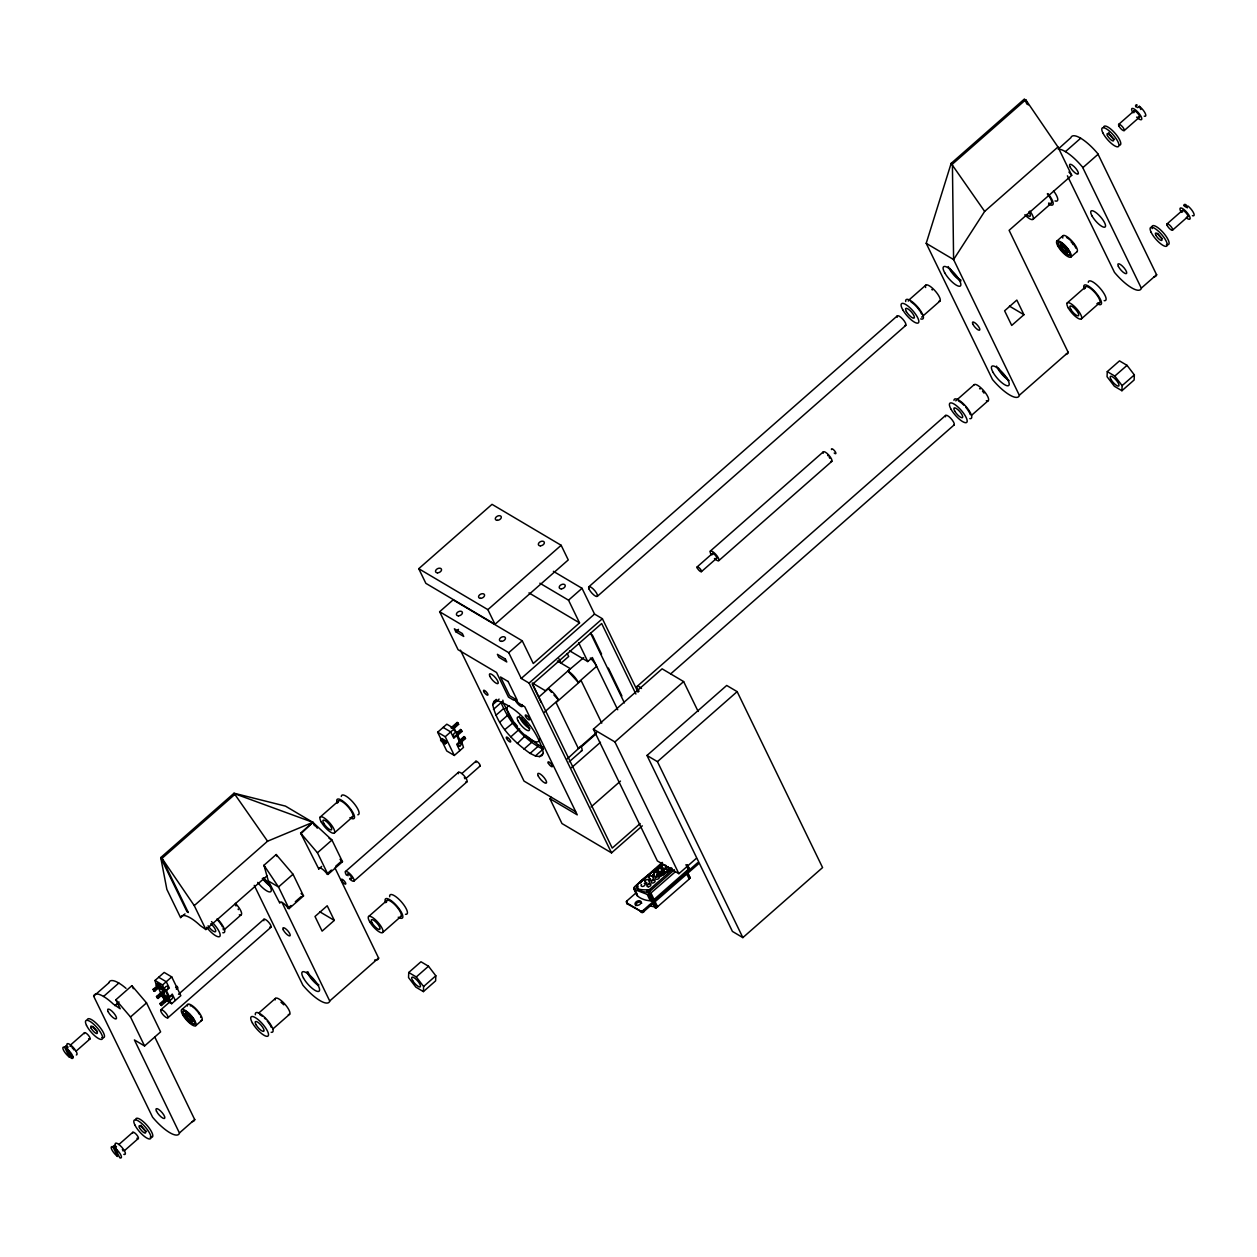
<?xml version="1.0" encoding="UTF-8"?>
<svg xmlns="http://www.w3.org/2000/svg" width="1257" height="1257" viewBox="0 0 1257 1257"><rect width="100%" height="100%" fill="white"/><g stroke="black" fill="none" stroke-linecap="round" stroke-linejoin="round"><path stroke-width="1.5" d="M675.198 871.902L649.712 894.057L647.182 894.387L634.031 889.327L634.785 886.515L662.282 862.381M527.044 736.288L537.76 744.553L537.713 746.689L530.077 753.383C513.516 741.551 496.939 725.273 492.744 704.69L493.765 701.626L496.311 699.379M408.745 972.494L408.541 977.585L415.863 987.138L423.389 991.6L435.613 980.869L435.818 975.778L428.496 966.224L420.969 961.762L408.745 972.494L416.287 976.956L423.609 986.509L423.389 991.6M1107.276 371.616L1107.056 376.707L1114.378 386.26L1121.92 390.723L1134.128 379.991L1134.348 374.9L1127.026 365.347L1119.484 360.885L1107.276 371.616L1114.802 376.079L1122.124 385.632L1121.92 390.723M627.212 900.641L626.866 902.95L640.41 910.979L642.421 911.011L697.619 862.742L698.264 864.062L642.814 912.409L627.023 903.767L627.212 900.641L635.995 892.91M663.57 873.364L662.895 874.856A2.137 1.383 -25.9 0 1 661.999 875.406L659.736 875.108A2.137 1.383 -25.9 0 1 661.182 872.751L661.685 872.594A2.137 1.383 -25.9 0 1 663.57 873.364L666.1 871.729M648.722 905.543L656.783 907.444L689.213 879.083L689.794 877.135M636.859 894.277C636.482 897.671 650.293 903.186 654.064 899.478L688.223 869.435L688.38 866.811M662.533 863.009L661.591 863.889C656.688 871.525 617.046 891.7 649.303 889.705L672.275 869.53M93.662 996.188L93.709 995.937A27.701 8.296 48.7 0 1 113.256 1004.029L120.216 1008.79L115.833 999.786L131.875 985.692L146.535 1002.897L160.613 1031.871L144.571 1045.965L134.405 1039.932L179.484 1133.123A27.701 8.296 48.7 0 1 152.584 1117.19L93.662 996.188L108.935 982.785M184.999 913.886L180.678 917.469A27.701 8.296 48.7 0 1 200.224 925.561L205.881 929.552L266.94 875.925M154.784 1037.041L194.756 1119.704A27.701 8.296 48.7 0 1 192.164 1121.653M281.992 902.369L329.774 1001.122A27.701 8.296 48.7 0 1 302.874 985.174L254.244 885.368M334.99 867.943L378.656 958.195A27.701 8.296 48.7 0 1 374.602 960.065M1065.669 354.458A27.701 8.296 48.7 0 0 1068.261 352.51L1009.104 230.33L1071.718 175.336L1057.97 147.006L1025.728 99.759L952.413 164.133L953.592 259.555L1019.396 395.436A27.701 8.296 48.7 0 1 992.48 379.488L926.205 243.339L951.14 163.379L1024.439 98.989L1026.938 104.142M1058.19 149.159A27.701 8.296 48.7 0 1 1082.497 167.055L1141.372 288.293A27.701 8.296 48.7 0 1 1114.472 272.36L1067.413 175.807M1059.714 147.713L1070.87 137.704A27.701 8.296 48.7 0 1 1097.77 153.637L1156.644 274.874A27.701 8.296 48.7 0 1 1154.052 276.839M531.978 740.546L531.57 742.431L523.933 749.141M160.833 993.423L158.115 986.871L156.292 985.347L155.02 980.476L164.18 972.431L171.738 976.909L180.835 995.654L171.675 1003.699L164.117 999.221L160.597 994.24M158.696 977.255L166.254 981.733L169.365 988.112L164.557 991.286L162.577 984.969L155.02 980.476M171.675 1003.699L168.171 998.718L172.256 994.083L175.351 1000.478M443.14 727.426L450.713 731.904L453.808 738.283L457.894 733.648L454.154 730.396M457.187 732.187L456.071 732.124L454.39 728.667L446.816 724.189L437.656 732.234L446.754 750.979L454.327 755.457L463.487 747.412L461.508 741.08L458.475 739.289M654.19 873.238A2.137 1.383 -25.9 0 0 653.844 873.804L653.954 874.841A2.137 1.383 -25.9 0 0 654.237 875.076M659.579 874.621L660.836 871.132M637.409 885.007L638.116 886.484C634.188 890.003 647.135 893.963 650.01 891.166L674.428 869.734M661.701 870.347A2.137 1.383 -25.9 0 0 661.669 868.791L662.219 866.764M655.997 877.072L658.998 871.541L655.997 877.072A2.137 1.383 -25.9 0 0 656.091 879.256A2.137 1.383 -25.9 0 0 659.092 878.093A2.137 1.383 -25.9 0 0 658.118 876.239L657.93 874.102A3.975 3.787 36.5 0 0 656.5 872.484L653.907 872.201L653.561 874.872A3.975 3.787 36.5 0 0 655.007 876.49L657.6 876.758L659.454 873.049M660.711 868.477L662.156 865.633C659.454 867.409 661.213 870.441 662.235 867L661.669 868.791M661.418 868.634L662.25 866.576L661.339 868.603M656.185 876.899L657.867 876.255L659.249 873.081M657.38 876.333L659.595 871.557L657.128 876.396M656.625 876.616L659.281 871.572M525.803 735.235L517.365 743.484M1057.97 147.006L984.655 211.396L953.592 259.555L926.205 243.339M663.806 868.901L659.768 875.155L663.649 869.797M664.23 868.697L659.768 875.155L661.685 872.594M665.126 867.377L666.194 865.507M659.846 875.249L658.919 876.475L660.334 875.532M655.934 872.248L658.024 869.53M660.129 866.811L662.235 864.078M653.813 873.898L652.132 875.909L653.781 874.463M656.374 871.085L662.062 864.14M651.55 872.688L648.313 875.626L651.582 872.688M656.013 871.29L661.952 864.203L655.777 871.447M660.035 865.272L656.798 868.131L657.678 867.44M519.675 728.95L510.861 736.806M300.942 833.705L312.836 822.329L331.958 840.037L342.485 861.705L327.967 874.448L327.009 873.866A7.463 2.231 48.7 0 0 321.462 868.508A7.463 2.231 48.7 0 0 318.759 868.948L300.627 833.061L312.836 822.329L317.314 828.174M653.483 870.991C650.403 873.866 657.867 867.236 654.881 869.734M645.611 877.873L644.103 879.319L644.982 878.58M645.784 877.873L647.339 876.396L646.428 877.166M657.867 867.267L658.919 866.183M418.738 568.698L492.021 504.34L561.156 545.287L568.258 559.931L494.991 624.289L425.856 583.342L418.738 568.698L487.873 609.645L494.991 624.289M551.399 797.299L549.875 798.651L577.262 814.866L524.782 706.78L518.764 703.213A5.327 1.603 48.7 0 0 513.563 700.102L508.472 697.116L496.546 672.495L458.082 649.712L439.636 611.719L453.117 599.872L522.252 640.819L533.267 663.507L579.54 622.875L568.525 600.186L539.866 583.201M180.631 917.72L166.867 889.39L160.739 857.588L234.038 793.214L285.465 806.114L312.836 822.329L314.486 825.692M160.739 857.588L187.026 911.749L188.314 912.519L162.012 858.358L235.326 793.968L312.836 822.329L267.552 841.216L194.254 905.606L205.881 929.552M455.788 631.737L463.739 636.451L462.325 633.528L454.374 628.799L455.788 631.737L458.491 629.364M487.873 609.645L561.156 545.287M103.545 996.471L118.818 983.053M1065.433 151.641L1080.706 138.223M276.194 854.524L263.97 865.256L268.338 880.953L279.808 903.154A7.463 2.231 48.7 0 1 282.511 902.699A7.463 2.231 48.7 0 1 288.026 908.01L289.031 908.654L303.534 895.911L293.022 874.244L276.194 854.524L277.121 856.441M320.174 817.081L338.51 800.992M908.827 300.077L925.749 285.213M439.636 611.719L508.739 652.697L522.252 640.819M568.525 600.186L582.038 588.307L594.545 614.076L602.386 618.711L638.085 692.23M66.134 1045.934L70.911 1055.739L69.182 1056.948A7.353 2.2 48.7 0 1 63.478 1050.098A7.353 2.2 48.7 0 1 64.437 1047.191L66.134 1045.934L68.098 1047.097L66.574 1048.432L71.508 1058.331A7.353 2.2 48.7 0 0 72.466 1055.424A7.353 2.2 48.7 0 0 66.762 1048.574L66.574 1048.432M588.795 586.83L897.278 315.884M114.89 1005.647L119.054 1001.986M70.549 1044.976L84.439 1032.783M1118.667 124.412L1133.94 110.993M1144.231 116.163A7.353 2.2 48.7 0 0 1145.19 113.256A7.353 2.2 48.7 0 0 1139.486 106.405L1137.758 107.615L1135.809 106.452L1137.161 105.022A7.353 2.2 48.7 0 0 1135.715 106.704M76.111 1051.135L90.001 1038.942M1124.229 130.571L1139.502 117.168M1082.937 167.59L1098.194 154.171M71.335 1058.253L72.859 1056.901L71.948 1056.477M597.342 596.321L905.826 325.374M153.087 989.432L159.199 984.058L159.985 984.53L160.692 985.991L154.58 991.364L153.087 989.432L154.58 991.364M457.909 722.901L457.155 722.445L451.043 727.803L451.797 728.259L457.909 722.901L458.616 724.362L453.73 728.651M153.873 989.888L159.985 984.53M153.81 990.893L159.906 985.535L160.692 985.991M452.976 728.196L457.862 723.906L458.616 724.362M224.406 929.536L241.328 914.672M334.425 832.904L352.761 816.799M440.578 739.964L442.103 738.629L445.889 740.86L446.675 742.478L445.151 743.814L440.578 739.964L445.905 743.154L445.135 741.536M921.664 317.125L939.985 301.036M1033.097 219.268L1051.418 203.163M162.577 984.969L171.738 976.909M437.656 732.234L445.229 736.712L454.39 728.667M441.364 741.583L441.348 739.305L446.675 742.478M144.571 1045.965L130.508 1016.976L146.535 1002.897M293.022 874.244L278.504 886.986L268.338 880.953M327.967 874.448L317.455 852.78L331.958 840.037L329.051 838.309M445.889 740.86L444.365 742.211L445.151 743.814M156.528 996.518L162.64 991.16L163.426 991.616L164.133 993.077L158.021 998.451L156.528 996.518L158.021 998.451M456.888 732.721L460.565 729.5L462.057 731.417L457.171 735.706M157.314 996.99L163.426 991.616M456.448 734.245L461.35 729.956M157.251 997.979L160.912 994.758M457.611 734.182L460.046 732.03M508.739 652.697L521.246 678.45L594.545 614.076M492.744 704.69L499.108 699.096M175.603 987.656L177.143 986.305L177.913 987.923L176.389 989.259M493.451 709.372L501.087 702.663L503.287 703.119L513.045 720.748M159.985 1003.589L166.097 998.231L166.851 998.687L167.574 1000.148L161.462 1005.506L159.985 1003.589L161.462 1005.506M459.386 743.877L465.499 738.519L464.006 736.586L459.119 740.876L462.215 742.541M160.755 1004.044L166.851 998.687M464.791 737.042L456.715 744.254L459.811 750.633M164.368 1001.845L167.574 1000.148M521.246 678.45L529.071 683.085L602.386 618.711M318.759 868.98L321.666 866.434M495.824 715.374L503.46 708.665L505.518 708.759M160.833 1009.795L169.679 1002.033M178.51 994.271L263.923 919.26M288.057 908.073L290.964 905.527M295.316 901.709L301.114 896.602M327.009 873.866L331.361 870.048M335.713 866.23L341.511 861.124L342.485 861.705M499.705 722.256L507.341 715.547L509.179 715.249M167.841 1017.824A5.327 1.603 48.7 0 0 163.661 1010.927A5.327 1.603 48.7 0 0 161.524 1012.686A5.327 1.603 48.7 0 0 167.841 1017.824L270.931 927.289M181.589 1009.795L187.702 1004.437M1056.776 241.124L1062.888 235.766M538.577 697.274L548.366 688.663A10.653 3.19 48.7 0 1 558.454 699.85L553.913 695.027M568.227 671.222A10.653 3.19 48.7 0 1 578.299 682.41L567.834 671.002L583.735 657.615M504.827 729.579L514.003 722.131L517.413 726.216M345.424 871.572L458.428 772.317M710.284 551.116L823.288 451.86M569.562 650.765L587.789 661.559L592.361 657.537L617.721 709.749M461.963 773.464L475.837 761.271M697.148 566.907L712.42 553.489M466.237 778.209L480.127 766.016M701.422 571.652L716.694 558.234M544.454 712.138L558.454 699.85M578.299 682.41L596.635 666.32A10.653 3.19 48.7 0 0 590.287 658.04M353.971 881.063L466.991 781.807M718.831 560.606L831.851 461.35M195.841 1025.618L201.953 1020.244M1071.027 256.947L1077.139 251.573M334.315 920.391L322.106 931.123L315.004 916.494L327.213 905.763L334.315 920.391L319.828 911.812M1023.936 314.706L1011.712 325.437L1004.61 310.809L1016.834 300.077L1023.936 314.706L1009.434 306.127M530.077 753.383L535.403 755.944L543.04 749.235L542.773 746.957L537.76 744.553M535.403 755.944L539.552 756.62L543.37 753.273M258.502 1013.252L275.409 998.404M368.521 916.62L386.842 900.531M955.744 400.857L974.081 384.752M1067.177 302.984L1085.514 286.895M112.941 1146.824L117.514 1156.487A7.353 2.2 48.7 0 1 111.81 1149.636A7.353 2.2 48.7 0 1 112.769 1146.73L114.481 1145.473L116.43 1146.635L114.906 1147.971L119.839 1157.87A7.353 2.2 48.7 0 0 120.813 1154.963A7.353 2.2 48.7 0 0 115.11 1148.112L114.906 1147.971M639.075 691.303A6.395 1.917 48.7 0 1 637.126 686.369L945.61 415.423M1187.252 207.924L1185.665 204.655L1184.141 205.991L1186.089 207.154L1187.818 205.944A7.353 2.2 48.7 0 1 1193.522 212.794A7.353 2.2 48.7 0 1 1192.563 215.701L1192.39 215.623M118.881 1144.514L132.771 1132.321M1166.999 223.95L1182.271 210.532M696.425 858.28L678.89 873.678L657.364 860.935L593.398 729.186L662.109 668.834L683.635 681.577L698.138 711.446M596.588 732.548L578.377 748.528L556.065 702.569L581.111 680.571L601.773 723.136M567.19 758.992L580.985 746.249M580.671 747.428L596.274 733.727M124.443 1150.674L138.333 1138.481M1172.561 230.125L1187.834 216.707M569.201 761.805L581.802 750.743M670.641 673.925L954.157 424.913M272.738 1029.074L289.66 1014.21M382.772 932.443L401.093 916.337M971.41 415.438L988.332 400.574M1081.429 318.807L1099.749 302.701M571.558 767.681L600.485 742.274M593.398 729.186L614.909 741.944L683.635 681.577M179.531 1132.871L194.804 1119.453M329.821 1000.871L378.687 957.944M1019.443 395.169L1068.309 352.259M1141.419 288.042L1156.691 274.623M646.994 755.473L726.703 685.458L737.152 691.633L822.581 867.581L742.856 937.612L732.422 931.421L646.994 755.473L657.427 761.648L742.856 937.612M591.104 806.9L620.487 781.1M657.427 761.648L737.152 691.633M416.287 976.956L428.496 966.224M1114.802 376.079L1127.026 365.347M423.609 986.509L435.818 975.778M1122.124 385.632L1134.348 374.9M640.143 823.586L612.238 848.082L532.638 684.138L601.663 623.519L635.901 694.021M549.875 798.651L561.973 823.539L611.53 852.89L642.311 825.849M658.102 875.029L660.993 872.484M651.723 880.827L651.927 880.654A2.137 1.383 -25.9 0 1 655.086 880.701A2.137 1.383 -25.9 0 1 652.493 883.058A2.137 1.383 -25.9 0 1 651.786 880.764M664.482 869.608A2.137 1.383 -25.9 0 1 667.781 869.561A2.137 1.383 -25.9 0 1 665.189 871.902A2.137 1.383 -25.9 0 1 664.482 869.608L664.607 869.498M659.108 866.01L660.035 865.24M662.895 874.856L671.898 868.398M659.328 877.025L661.402 875.579M663.445 874.149L671.379 868.618M661.072 875.61L671.427 868.477M661.811 875.469L663.225 874.495M660.538 875.595L663.602 873.536M667.027 871.211L671.647 868.131M493.765 701.626L496.436 700.385C518.89 707.534 537.399 729.751 543.244 752.33L542.223 755.394L539.552 756.62M461.508 741.08L460.392 741.017L457.485 735.062M525.992 721.785L524.892 721.031L526.259 722.209M659.061 871.557L658.841 871.51A2.137 1.383 -25.9 0 1 658.024 870.284M652.587 875.94L653.137 876.16A2.137 1.383 -25.9 0 1 653.027 878.062M1185.665 204.655L1185.492 204.561A7.353 2.2 48.7 0 0 1183.905 205.3M543.04 749.235C524.075 739.76 509.069 722.178 501.087 702.663M951.14 163.379L984.655 211.396M553.379 571.322L582.038 588.307M528.961 592.895L579.54 622.875M557.322 660.946L570.427 668.724L545.381 690.722L532.277 682.944M548.366 688.663L551.54 692.387M462.057 731.417L460.565 729.5M465.499 738.519L464.006 736.586M458.774 742.149L461.806 743.955M575.565 811.629L524.012 781.084L460.423 650.136M440.61 738.315L442.495 739.43L442.103 738.629M234.038 793.214L267.552 841.216M303.534 895.911L302.528 895.267M156.701 983.948L164.258 988.426M156.292 985.347L163.85 989.825M161.147 988.662L165.688 991.349L168.579 997.32L162.53 993.737M158.508 987.703L164.557 991.286M164.133 993.077L162.64 991.16M162.122 995.135L168.171 998.718M162.436 995.764L169.994 1000.242M161.32 995.701L168.878 1000.179M501.842 702.003L503.287 703.119L502.847 700.18M300.627 833.061L317.455 852.78M115.833 999.786L130.508 1016.976M1071.718 175.336L1071.294 174.802A27.701 8.296 48.7 0 0 1068.921 172.068M162.012 858.358L194.254 905.606M1139.282 106.264L1140.869 109.532M1025.728 99.759L1028.226 104.912M592.251 634.864L601.569 654.064M608.357 668.033L621.916 695.969M590.507 633.072L624.415 702.914M687.343 864.847L688.883 867.99M687.312 865.13L688.836 868.273M687.218 865.429L688.742 868.571M578.66 642.767L587.789 661.559M687.092 865.712L688.616 868.854M686.903 866.01L688.443 869.153M685.929 864.706L688.223 869.435M686.841 870.991L689.999 877.606M686.872 871.337L689.983 877.967M686.793 871.729L689.842 878.36M686.086 872.657L689.213 879.083M614.909 741.944L678.89 873.678M567.253 653.514L568.683 656.453L561.046 663.162L558.909 658.762M649.303 889.705L650.01 891.166M651.016 893.177L654.064 899.478M654.488 900.389L657.615 906.831M648.471 890.317L649.178 891.779M654.441 902.605L656.783 907.444M648.235 890.427L648.942 891.889M650.073 893.868L653.121 900.169M653.42 901.112L656.547 907.554M647.983 890.522L648.691 891.983M649.712 894.057L652.76 900.342M653.169 901.206L656.295 907.648M647.732 890.584L648.439 892.046M652.917 901.269L656.044 907.711M647.481 890.632L648.188 892.093M649.335 894.198L652.399 900.499M652.666 901.316L655.793 907.758M647.229 890.647L647.936 892.109M648.958 894.324L652.022 900.625M653.2 902.95L655.541 907.774M646.994 890.647L647.701 892.109M652.964 902.935L655.306 907.774M646.774 890.616L647.481 892.077M648.581 894.403L651.645 900.703M652.744 902.919L655.086 907.743M648.203 894.45L651.267 900.75M647.182 894.387L650.23 900.688M636.78 885.745L637.393 887.395M636.623 886.122L637.943 888.762M636.592 886.499L637.393 888.29M634.266 887.081L635.791 890.223M634.675 889.249L636.969 893.978M633.748 888.275L637.519 895.99M633.732 888.573L637.079 895.613M643.317 910.461L643.961 911.781M532.23 683.997L541.201 702.474M642.421 911.011L643.065 912.331M642.17 911.089L642.814 912.409M641.667 911.215L642.563 912.488M641.416 911.231L642.06 912.551M641.18 911.231L641.824 912.551M640.41 910.979L641.039 912.283M529.071 683.085L611.53 852.89M626.536 901.348L627.18 902.667M626.442 901.536L627.007 903.045M626.316 901.929L627.51 904.27M457.155 722.445L457.862 723.906M456.731 735.722L459.622 741.693M445.229 736.712L454.327 755.457M289.031 908.654L278.504 886.986L263.97 865.256L265.227 867.817M176.373 986.981L177.158 988.599M166.443 990.673L169.349 996.644M159.199 984.058L159.906 985.535M166.097 998.231L166.804 999.692M131.875 985.692L133.321 988.709M114.481 1145.473L117.655 1152.009M64.61 1047.27L69.371 1057.09M666.226 865.68L666.147 866.246A2.137 1.383 -25.9 0 1 665.629 867M263.907 920.737A5.327 1.603 48.7 0 1 265.887 919.763A5.327 1.603 48.7 0 1 270.616 925.073A5.327 1.603 48.7 0 1 269.642 927.163M528.773 725.965A5.327 1.603 48.8 0 1 523.666 721.989A5.327 1.603 48.8 0 1 522.441 717.684M979.596 388.617A6.395 1.917 48.7 0 1 980.161 389.026M982.455 391.194A6.395 1.917 48.7 0 1 983.005 391.838M983.524 392.483A6.395 1.917 48.7 0 1 983.995 393.127M953.969 400.355A12.79 3.834 48.7 0 1 965.942 406.451A12.79 3.834 48.7 0 1 969.807 418.644M958.494 400.999A10.653 3.19 48.7 0 1 961.134 402.696M962.092 403.481A10.653 3.19 48.7 0 1 964.025 405.304M965.879 407.378A10.653 3.19 48.7 0 1 969.398 412.626M969.807 413.553A10.653 3.19 48.7 0 1 970.09 414.386M973.861 385.145A10.653 3.19 48.7 0 1 984.655 391.807A10.653 3.19 48.7 0 1 986.321 400.732M115.298 1144.938A7.353 2.2 48.7 0 1 121.725 1147.122A7.353 2.2 48.7 0 1 123.814 1154.382M132.739 1133.201A4.148 1.241 48.7 0 1 134.625 1132.856A4.148 1.241 48.7 0 1 138.207 1137.145A4.148 1.241 48.7 0 1 136.934 1138.261M122.369 1149.527A4.148 1.241 48.7 0 1 123.092 1151.003M1007.564 378.608A10.653 3.19 48.7 0 1 998.372 367.987M1009.167 380.635A12.79 3.834 48.7 0 1 996.581 366.117M960.945 280.075A10.653 3.19 48.7 0 1 950.041 268.448M960.835 281.097A12.79 3.834 48.7 0 1 948.249 266.563M318.838 984.859A10.653 3.19 48.7 0 1 308.059 971.912M263.75 877.873A12.79 3.834 48.7 0 1 270.742 891.684A12.79 3.834 48.7 0 1 257.716 882.398M271.213 886.782A12.79 3.834 48.7 0 1 262.304 878.376M301.067 893.476A7.463 2.231 48.7 0 1 301.743 894.261M340.019 859.269A7.463 2.231 48.7 0 1 341.008 860.464M269.627 884.755A10.653 3.19 48.7 0 1 263.074 878.313M318.492 985.645A12.79 3.834 48.7 0 1 306.975 971.802M348.079 875.768A3.19 0.958 48.7 0 1 348.472 874.024A3.19 0.958 48.7 0 1 351.74 877.669A3.19 0.958 48.7 0 1 350.216 878.14M476.026 762.48A3.19 0.958 48.7 0 1 476.749 761.365A3.19 0.958 48.7 0 1 479.718 764.413A3.19 0.958 48.7 0 1 479.514 766.063M464.32 777.612A3.19 0.958 48.7 0 1 464.87 778.743M458.381 773.683A6.395 1.917 48.7 0 1 463.974 775.6A6.395 1.917 48.7 0 1 465.781 781.901M346.476 875.218A6.395 1.917 48.7 0 1 347.56 871.934A6.395 1.917 48.7 0 1 354.034 879.696A6.395 1.917 48.7 0 1 349.587 878.957M1133.013 112.816A7.353 2.2 48.7 0 1 1134.27 109.029A7.353 2.2 48.7 0 1 1141.702 117.969A7.353 2.2 48.7 0 1 1136.595 117.121M1134.175 112.58A4.148 1.241 48.7 0 1 1135.338 111.229A4.148 1.241 48.7 0 1 1139.266 115.581A4.148 1.241 48.7 0 1 1138.104 116.932M897.231 317.251A6.395 1.917 48.7 0 1 902.809 319.168A6.395 1.917 48.7 0 1 904.631 325.469M1071.231 242.114A8.516 2.561 48.7 0 1 1071.97 242.962M1072.645 243.827A8.516 2.561 48.7 0 1 1073.289 244.691M1066.517 237.463A8.516 2.561 48.7 0 1 1069.377 239.443M1070.163 240.15A8.516 2.561 48.7 0 1 1070.933 240.904M1071.687 241.705A8.516 2.561 48.7 0 1 1073.745 244.282M1074.311 245.131A8.516 2.561 48.7 0 1 1074.814 245.963M1075.222 246.765A8.516 2.561 48.7 0 1 1075.788 248.163M1069.581 251.714A8.516 2.561 48.7 0 1 1067.209 254.48A8.516 2.561 48.7 0 1 1059.148 245.539A8.516 2.561 48.7 0 1 1061.521 242.774M1062.228 243.23A8.516 2.561 48.7 0 1 1069.157 250.929M1061.678 247.708A5.327 1.603 48.7 0 1 1062.181 244.754A5.327 1.603 48.7 0 1 1067.617 250.567A5.327 1.603 48.7 0 1 1065.7 252.013M1065.229 251.667A5.327 1.603 48.7 0 1 1062.024 248.242M1062.793 238.044A10.653 3.19 48.7 0 1 1070.681 239.726A10.653 3.19 48.7 0 1 1076.809 251.824M1103.583 127.491A12.35 3.708 48.7 0 1 1114.629 132.786A12.35 3.708 48.7 0 1 1119.547 145.215M1114.503 139.26A4.792 1.43 48.7 0 1 1110.842 136.243A4.792 1.43 48.7 0 1 1108.847 132.472M280.94 1002.253A6.395 1.917 48.7 0 1 281.489 1002.662M282.071 1003.133A6.395 1.917 48.7 0 1 282.652 1003.667M283.234 1004.233A6.395 1.917 48.7 0 1 283.799 1004.83M255.344 1014.76A12.79 3.834 48.7 0 1 266.735 1019.474A12.79 3.834 48.7 0 1 271.151 1032.296M259.838 1014.635A10.653 3.19 48.7 0 1 262.462 1016.332M264.394 1017.997A10.653 3.19 48.7 0 1 265.353 1018.94M267.222 1021.014A10.653 3.19 48.7 0 1 270.208 1025.272M270.726 1026.262A10.653 3.19 48.7 0 1 271.135 1027.189M275.157 999.928A10.653 3.19 48.7 0 1 284.632 1003.856A10.653 3.19 48.7 0 1 288.309 1014.54M1152.15 228.633A12.35 3.708 48.7 0 1 1162.961 232.325A12.35 3.708 48.7 0 1 1166.465 244.518M1162.128 238.453A4.792 1.43 48.7 0 1 1157.587 233.425M931.814 289.487A6.395 1.917 48.7 0 1 932.395 289.958M905.684 301.57A12.79 3.834 48.7 0 1 917.61 306.912A12.79 3.834 48.7 0 1 920.69 318.901M908.198 300.957A10.653 3.19 48.7 0 1 908.764 300.989M910.979 301.9A10.653 3.19 48.7 0 1 919.92 311.06M920.548 312.097A10.653 3.19 48.7 0 1 921.475 314.014M925.639 287.507A10.653 3.19 48.7 0 1 934.501 290.178A10.653 3.19 48.7 0 1 938.649 301.366M1181.344 212.354A7.353 2.2 48.7 0 1 1182.224 208.363A7.353 2.2 48.7 0 1 1189.751 216.723A7.353 2.2 48.7 0 1 1186.262 217.807M1182.507 212.119A4.148 1.241 48.7 0 1 1183.45 210.642A4.148 1.241 48.7 0 1 1187.315 214.601A4.148 1.241 48.7 0 1 1187.048 216.77M341.307 796.467A12.79 3.834 48.7 0 1 352.73 801.935A12.79 3.834 48.7 0 1 357.821 814.787M337.316 803.144A12.79 3.834 48.7 0 1 342.061 800.552A12.79 3.834 48.7 0 1 353.641 813.908A12.79 3.834 48.7 0 1 349.902 817.678M338.243 802.516A10.653 3.19 48.7 0 1 347.733 806.444A10.653 3.19 48.7 0 1 351.41 817.129M1088.295 282.369A12.79 3.834 48.7 0 1 1100.284 288.466A12.79 3.834 48.7 0 1 1104.149 300.659M1084.32 289.047A12.79 3.834 48.7 0 1 1089.065 286.455A12.79 3.834 48.7 0 1 1100.629 299.81A12.79 3.834 48.7 0 1 1096.89 303.581M1085.247 288.434A10.653 3.19 48.7 0 1 1095.193 292.881A10.653 3.19 48.7 0 1 1097.754 302.874M135.615 1119.657A12.35 3.708 48.7 0 1 147.713 1126.178A12.35 3.708 48.7 0 1 150.164 1137.145M146.535 1131.41A4.792 1.43 48.7 0 1 140.973 1125.251M581.19 746.689A10.653 3.19 48.7 0 1 581.017 751.105M539.599 739.147A23.333 6.992 48.7 0 1 518.748 729.154A23.333 6.992 48.7 0 1 509.462 705.696M529.873 728.494A8.846 2.655 48.7 0 1 523.132 722.948A8.846 2.655 48.7 0 1 519.471 715.987M389.686 896.76A12.79 3.834 48.7 0 1 401.062 901.473A12.79 3.834 48.7 0 1 405.477 914.295M385.648 902.699A12.79 3.834 48.7 0 1 390.393 900.091A12.79 3.834 48.7 0 1 401.973 913.446A12.79 3.834 48.7 0 1 398.233 917.217M386.575 902.07A10.653 3.19 48.7 0 1 395.594 905.48A10.653 3.19 48.7 0 1 400.307 916.699M108.982 982.518A27.701 8.296 48.7 0 1 126.014 988.348M190.2 1005.741A8.516 2.561 48.7 0 1 191.331 1006.134M192.682 1006.936A8.516 2.561 48.7 0 1 193.437 1007.486M194.191 1008.114A8.516 2.561 48.7 0 1 194.976 1008.821M195.746 1009.575A8.516 2.561 48.7 0 1 197.239 1011.225M197.93 1012.089A8.516 2.561 48.7 0 1 199.627 1014.635M200.601 1016.85A8.516 2.561 48.7 0 1 200.743 1017.432M194.725 1021.14A8.516 2.561 48.7 0 1 190.326 1021.957A8.516 2.561 48.7 0 1 183.239 1011.854A8.516 2.561 48.7 0 1 190.09 1014.54M190.86 1015.357A8.516 2.561 48.7 0 1 192.902 1017.919M193.484 1018.767A8.516 2.561 48.7 0 1 194.395 1020.401M185.47 1013.802A5.327 1.603 48.7 0 1 190.687 1016.614A5.327 1.603 48.7 0 1 191.74 1021.344M190.514 1020.684A5.327 1.603 48.7 0 1 189.571 1019.946M189.084 1019.506A5.327 1.603 48.7 0 1 188.597 1019.034M188.126 1018.531A5.327 1.603 48.7 0 1 187.246 1017.463M186.492 1016.379A5.327 1.603 48.7 0 1 185.706 1014.918M187.434 1005.977A10.653 3.19 48.7 0 1 196.925 1009.905A10.653 3.19 48.7 0 1 200.601 1020.59M1028.776 211.82A6.395 1.917 48.7 0 1 1030.253 216.094A6.395 1.917 48.7 0 1 1026.45 214.523M1053.523 190.86A12.79 3.834 48.7 0 1 1055.016 200.916M1047.914 193.594A12.79 3.834 48.7 0 1 1053.209 203.304A12.79 3.834 48.7 0 1 1048.558 204.043M1047.301 193.861A10.653 3.19 48.7 0 1 1048.668 203.021M1029.844 211.035A10.653 3.19 48.7 0 1 1032.94 219.409A10.653 3.19 48.7 0 1 1024.816 214.806M66.967 1045.384A7.353 2.2 48.7 0 1 72.733 1046.892A7.353 2.2 48.7 0 1 76.316 1054.984M84.408 1033.663A4.148 1.241 48.7 0 1 86.293 1033.317A4.148 1.241 48.7 0 1 89.876 1037.606A4.148 1.241 48.7 0 1 88.603 1038.722M69.952 1046.123A4.148 1.241 48.7 0 1 70.565 1046.421M72.01 1047.552A4.148 1.241 48.7 0 1 74.037 1049.988M157.816 985.645A2.137 1.493 -59.4 0 1 157.706 982.691M162.829 995.245A2.137 1.493 -59.4 0 1 162.106 994.947M522.079 704.58A5.327 1.603 48.7 0 1 519.942 705.79A5.327 1.603 48.7 0 1 515.103 699.568M210.815 923.706A6.395 1.917 48.7 0 1 215.481 931.72A6.395 1.917 48.7 0 1 208.065 925.781M235.468 905.291A6.395 1.917 48.7 0 1 236.002 905.936M238.107 909.078A6.395 1.917 48.7 0 1 238.359 909.628M211.506 921.601A12.79 3.834 48.7 0 1 219.849 936.371A12.79 3.834 48.7 0 1 206.651 927.257M217.257 918.71A12.79 3.834 48.7 0 1 222.803 932.741M217.021 919.401A10.653 3.19 48.7 0 1 221.248 924.696M221.876 925.733A10.653 3.19 48.7 0 1 222.395 926.723M223.102 928.483A10.653 3.19 48.7 0 1 223.306 929.866M235.358 903.312A10.653 3.19 48.7 0 1 241.297 911.985A10.653 3.19 48.7 0 1 239.317 914.829M945.563 416.79A6.395 1.917 48.7 0 1 950.575 418.094A6.395 1.917 48.7 0 1 953.686 425.133M637.126 686.369A6.395 1.917 48.7 0 1 641.51 688.475M635.759 905.731A3.237 2.09 -25.9 0 1 638.085 902.385A3.237 2.09 -25.9 0 1 641.73 903.296M644.228 883.388A2.137 1.383 -25.9 0 1 644.7 885.337A2.137 1.383 -25.9 0 1 641.856 886.358A2.137 1.383 -25.9 0 1 641.51 884.378M650.482 878.973A2.137 1.383 -25.9 0 1 649.523 877.999M648.015 879.617A2.137 1.383 -25.9 0 1 649.131 881.298M646.836 882.713A2.137 1.383 -25.9 0 1 645.47 881.047M670.452 867.974A2.137 1.383 -25.9 0 1 668.174 866.607M663.067 867.801A2.137 1.383 -25.9 0 1 662.266 867.11M656.704 872.217A2.137 1.383 -25.9 0 1 657.678 873.678L657.474 874.055A2.137 1.383 -25.9 0 1 656.767 874.746M831.506 449.55A3.19 0.958 48.7 0 1 833.155 449.425A3.19 0.958 48.7 0 1 835.842 452.929A3.19 0.958 48.7 0 1 834.208 453.054M827.625 455.285A3.19 0.958 48.7 0 1 828.206 455.867M829.18 457.155A3.19 0.958 48.7 0 1 829.73 458.286M712.593 554.698A3.19 0.958 48.7 0 1 713.332 553.567A3.19 0.958 48.7 0 1 716.301 556.631A3.19 0.958 48.7 0 1 716.097 558.281M711.336 554.761A6.395 1.917 48.7 0 1 712.42 551.477A6.395 1.917 48.7 0 1 718.894 559.239A6.395 1.917 48.7 0 1 714.447 558.501M823.241 453.227A6.395 1.917 48.7 0 1 828.834 455.144A6.395 1.917 48.7 0 1 830.641 461.445M103.247 1037.842A12.35 3.708 48.7 0 1 101.833 1037.606M87.283 1020.118A12.35 3.708 48.7 0 1 97.229 1024.235A12.35 3.708 48.7 0 1 104.158 1037.418M97.496 1031.541A4.792 1.43 48.7 0 1 92.955 1026.498M649.021 877.087L649.366 878.643A3.975 3.787 36.5 0 0 650.827 880.246L653.404 880.45L653.671 877.747A3.975 3.787 36.5 0 0 652.21 876.16L650.105 875.72L649.021 877.087M661.716 865.932L662.062 867.503A3.975 3.787 36.5 0 0 663.523 869.106L666.1 869.31L666.367 866.607A3.975 3.787 36.5 0 0 664.906 865.005L662.8 864.565L661.716 865.932M644.81 880.654C648.848 892.109 652.886 875.218 644.81 880.654M657.505 869.514C661.543 880.953 665.582 864.062 657.505 869.514M639.876 882.995L643.113 880.104L639.876 882.995M505.361 659.029L497.395 654.316L498.825 657.238L506.775 661.968L505.361 659.029M508.127 681.483L500.553 676.989L509.651 695.734L517.224 700.212L508.127 681.483M954.692 411.055A6.395 1.917 48.7 0 0 962.359 417.685A6.395 1.917 48.7 0 0 957.818 409.609A6.395 1.917 48.7 0 0 954.692 411.055M951.093 409.342A12.79 3.834 48.7 0 0 966.444 422.572A12.79 3.834 48.7 0 0 957.347 406.451A12.79 3.834 48.7 0 0 951.093 409.342M1111.204 379.818A6.395 1.917 48.7 0 0 1118.793 385.978A6.395 1.917 48.7 0 0 1113.765 377.713A6.395 1.917 48.7 0 0 1111.204 379.818M993.109 372.433A12.79 3.834 48.7 0 0 1008.46 385.663A12.79 3.834 48.7 0 0 999.378 369.542A12.79 3.834 48.7 0 0 993.109 372.433M944.777 272.895A12.79 3.834 48.7 0 0 960.128 286.125A12.79 3.834 48.7 0 0 951.03 270.004A12.79 3.834 48.7 0 0 944.777 272.895M972.887 324.18A5.327 1.603 48.7 0 0 979.313 330.245A5.327 1.603 48.7 0 0 976.233 323.897A5.327 1.603 48.7 0 0 972.887 324.18M540.353 545.821A3.19 2.058 -25.9 0 0 544.312 542.333A3.19 2.058 -25.9 0 0 539.394 542.348A3.19 2.058 -25.9 0 0 540.353 545.821M480.567 598.332A3.19 2.058 -25.9 0 0 484.526 594.844A3.19 2.058 -25.9 0 0 479.608 594.86A3.19 2.058 -25.9 0 0 480.567 598.332M437.515 572.831A3.19 2.058 -25.9 0 0 441.49 569.342A3.19 2.058 -25.9 0 0 436.572 569.342A3.19 2.058 -25.9 0 0 437.515 572.831M497.301 520.319A3.19 2.058 -25.9 0 0 501.276 516.831A3.19 2.058 -25.9 0 0 496.342 516.847A3.19 2.058 -25.9 0 0 497.301 520.319M303.503 978.119A12.79 3.834 48.7 0 0 318.854 991.349A12.79 3.834 48.7 0 0 309.756 975.228A12.79 3.834 48.7 0 0 303.503 978.119M283.281 929.866A5.327 1.603 48.7 0 0 289.707 935.931A5.327 1.603 48.7 0 0 286.627 929.599A5.327 1.603 48.7 0 0 283.281 929.866M341.637 880.529A3.19 0.958 48.7 0 0 345.486 884.158A3.19 0.958 48.7 0 0 343.648 880.356A3.19 0.958 48.7 0 0 341.637 880.529M1118.903 125.983A4.148 1.241 48.7 0 0 1123.915 130.712A4.148 1.241 48.7 0 0 1121.527 125.779A4.148 1.241 48.7 0 0 1118.903 125.983M589.156 589.25A6.395 1.917 48.7 0 0 596.871 596.541A6.395 1.917 48.7 0 0 593.178 588.936A6.395 1.917 48.7 0 0 589.156 589.25M1059.101 246.733A8.516 2.561 48.7 0 0 1069.33 255.564A8.516 2.561 48.7 0 0 1063.281 244.801A8.516 2.561 48.7 0 0 1059.101 246.733M1060.908 247.598A5.327 1.603 48.7 0 0 1067.303 253.113A5.327 1.603 48.7 0 0 1063.516 246.388A5.327 1.603 48.7 0 0 1060.908 247.598M1062.102 248.163A3.19 0.958 48.7 0 0 1065.936 251.479A3.19 0.958 48.7 0 0 1063.673 247.44A3.19 0.958 48.7 0 0 1062.102 248.163M1057.907 246.152A10.653 3.19 48.7 0 0 1070.697 257.198A10.653 3.19 48.7 0 0 1063.108 243.748A10.653 3.19 48.7 0 0 1057.907 246.152M1102.798 132.755A12.35 3.708 48.7 0 0 1117.709 146.833A12.35 3.708 48.7 0 0 1110.575 132.126A12.35 3.708 48.7 0 0 1102.798 132.755M1107.433 135.489A4.792 1.43 48.7 0 0 1113.215 140.957A4.792 1.43 48.7 0 0 1110.45 135.253A4.792 1.43 48.7 0 0 1107.433 135.489M256.019 1024.691A6.395 1.917 48.7 0 0 263.703 1031.321A6.395 1.917 48.7 0 0 259.162 1023.261A6.395 1.917 48.7 0 0 256.019 1024.691M252.421 1022.978A12.79 3.834 48.7 0 0 267.772 1036.208A12.79 3.834 48.7 0 0 258.691 1020.087A12.79 3.834 48.7 0 0 252.421 1022.978M1151.129 232.294A12.35 3.708 48.7 0 0 1166.056 246.372A12.35 3.708 48.7 0 0 1158.907 231.665A12.35 3.708 48.7 0 0 1151.129 232.294M1155.764 235.028A4.792 1.43 48.7 0 0 1161.547 240.496A4.792 1.43 48.7 0 0 1158.781 234.792A4.792 1.43 48.7 0 0 1155.764 235.028M906.36 311.516A6.395 1.917 48.7 0 0 914.028 318.147A6.395 1.917 48.7 0 0 909.487 310.07A6.395 1.917 48.7 0 0 906.36 311.516M902.762 309.803A12.79 3.834 48.7 0 0 918.113 323.033A12.79 3.834 48.7 0 0 909.015 306.912A12.79 3.834 48.7 0 0 902.762 309.803M1167.234 225.522A4.148 1.241 48.7 0 0 1172.262 230.267A4.148 1.241 48.7 0 0 1169.858 225.317A4.148 1.241 48.7 0 0 1167.234 225.522M323.709 823.272A6.395 1.917 48.7 0 0 331.377 829.887A6.395 1.917 48.7 0 0 326.836 821.827A6.395 1.917 48.7 0 0 323.709 823.272M321.305 822.109A10.653 3.19 48.7 0 0 334.095 833.155A10.653 3.19 48.7 0 0 326.521 819.705A10.653 3.19 48.7 0 0 321.305 822.109M1070.697 309.175A6.395 1.917 48.7 0 0 1078.38 315.79A6.395 1.917 48.7 0 0 1073.839 307.729A6.395 1.917 48.7 0 0 1070.697 309.175M1068.309 308.012A10.653 3.19 48.7 0 0 1081.099 319.058A10.653 3.19 48.7 0 0 1073.509 305.608A10.653 3.19 48.7 0 0 1068.309 308.012M1118.384 266.421A6.395 1.917 48.7 0 0 1126.099 273.696A6.395 1.917 48.7 0 0 1122.407 266.091A6.395 1.917 48.7 0 0 1118.384 266.421M1070.053 166.882A6.395 1.917 48.7 0 0 1077.768 174.157A6.395 1.917 48.7 0 0 1074.075 166.553A6.395 1.917 48.7 0 0 1070.053 166.882M1092.129 216.094A10.653 3.19 48.7 0 0 1104.919 227.124A10.653 3.19 48.7 0 0 1097.345 213.69A10.653 3.19 48.7 0 0 1092.129 216.094M134.829 1124.905A12.35 3.708 48.7 0 0 149.74 1138.983A12.35 3.708 48.7 0 0 142.607 1124.277A12.35 3.708 48.7 0 0 134.829 1124.905M139.464 1127.655A4.792 1.43 48.7 0 0 145.246 1133.107A4.792 1.43 48.7 0 0 142.481 1127.403A4.792 1.43 48.7 0 0 139.464 1127.655M517.931 720.607A8.846 2.655 48.7 0 0 528.6 730.678A8.846 2.655 48.7 0 0 523.493 720.151A8.846 2.655 48.7 0 0 517.931 720.607M372.041 922.811A6.395 1.917 48.7 0 0 379.708 929.426A6.395 1.917 48.7 0 0 375.167 921.365A6.395 1.917 48.7 0 0 372.041 922.811M369.637 921.648A10.653 3.19 48.7 0 0 382.427 932.694A10.653 3.19 48.7 0 0 374.853 919.244A10.653 3.19 48.7 0 0 369.637 921.648M156.496 1111.251A6.395 1.917 48.7 0 0 164.211 1118.526A6.395 1.917 48.7 0 0 160.519 1110.921A6.395 1.917 48.7 0 0 156.496 1111.251M108.165 1011.712A6.395 1.917 48.7 0 0 115.88 1018.987A6.395 1.917 48.7 0 0 112.187 1011.382A6.395 1.917 48.7 0 0 108.165 1011.712M183.915 1015.405A8.516 2.561 48.7 0 0 194.144 1024.235A8.516 2.561 48.7 0 0 188.094 1013.488A8.516 2.561 48.7 0 0 183.915 1015.405M185.722 1016.269A5.327 1.603 48.7 0 0 192.117 1021.784A5.327 1.603 48.7 0 0 188.33 1015.059A5.327 1.603 48.7 0 0 185.722 1016.269M186.916 1016.85A3.19 0.958 48.7 0 0 190.75 1020.15A3.19 0.958 48.7 0 0 188.487 1016.127A3.19 0.958 48.7 0 0 186.916 1016.85M182.721 1014.839A10.653 3.19 48.7 0 0 195.511 1025.869A10.653 3.19 48.7 0 0 187.937 1012.419A10.653 3.19 48.7 0 0 182.721 1014.839M460.015 745.904A2.137 1.493 -59.4 0 0 461.005 742.463A2.137 1.493 -59.4 0 0 458.145 744.05A2.137 1.493 -59.4 0 0 460.015 745.904M455.395 736.382A2.137 1.493 -59.4 0 0 456.385 732.941A2.137 1.493 -59.4 0 0 453.526 734.544A2.137 1.493 -59.4 0 0 455.395 736.382M166.631 989.997A2.137 1.493 -59.4 0 0 167.637 986.556A2.137 1.493 -59.4 0 0 164.761 988.143A2.137 1.493 -59.4 0 0 166.631 989.997M171.266 999.504A2.137 1.493 -59.4 0 0 172.256 996.078A2.137 1.493 -59.4 0 0 169.381 997.665A2.137 1.493 -59.4 0 0 171.266 999.504M483.788 691.554A3.19 0.958 48.7 0 0 487.653 695.2A3.19 0.958 48.7 0 0 485.799 691.397A3.19 0.958 48.7 0 0 483.788 691.554M489.916 676.423A6.395 1.917 48.7 0 0 497.631 683.698A6.395 1.917 48.7 0 0 493.938 676.093A6.395 1.917 48.7 0 0 489.916 676.423M506.54 738.409A3.19 0.958 48.7 0 0 510.405 742.039A3.19 0.958 48.7 0 0 508.551 738.236A3.19 0.958 48.7 0 0 506.54 738.409M525.536 716.286A3.19 0.958 48.7 0 0 529.386 719.931A3.19 0.958 48.7 0 0 527.547 716.129A3.19 0.958 48.7 0 0 525.536 716.286M548.288 763.125A3.19 0.958 48.7 0 0 552.137 766.77A3.19 0.958 48.7 0 0 550.299 762.968A3.19 0.958 48.7 0 0 548.288 763.125M538.247 775.962A6.395 1.917 48.7 0 0 545.962 783.237A6.395 1.917 48.7 0 0 542.27 775.632A6.395 1.917 48.7 0 0 538.247 775.962M458.412 615.836A3.19 2.058 -25.9 0 0 462.372 612.363A3.19 2.058 -25.9 0 0 457.454 612.363A3.19 2.058 -25.9 0 0 458.412 615.836M501.449 641.353A3.19 2.058 -25.9 0 0 505.408 637.865A3.19 2.058 -25.9 0 0 500.49 637.865A3.19 2.058 -25.9 0 0 501.449 641.353M561.235 588.842A3.19 2.058 -25.9 0 0 565.194 585.353A3.19 2.058 -25.9 0 0 560.276 585.353A3.19 2.058 -25.9 0 0 561.235 588.842M637.299 905.417A3.237 2.09 -25.9 0 0 641.023 901.725A3.237 2.09 -25.9 0 0 635.901 902.07A3.237 2.09 -25.9 0 0 637.299 905.417M648.392 886.766A2.137 1.383 -25.9 0 0 650.827 884.331A2.137 1.383 -25.9 0 0 647.465 884.567A2.137 1.383 -25.9 0 0 648.392 886.766M697.336 568.117A3.19 0.958 48.7 0 0 701.186 571.762A3.19 0.958 48.7 0 0 699.348 567.96A3.19 0.958 48.7 0 0 697.336 568.117M412.689 980.68A6.395 1.917 48.7 0 0 420.278 986.855A6.395 1.917 48.7 0 0 415.25 978.574A6.395 1.917 48.7 0 0 412.689 980.68M86.497 1025.366A12.35 3.708 48.7 0 0 101.408 1039.445A12.35 3.708 48.7 0 0 94.275 1024.738A12.35 3.708 48.7 0 0 86.497 1025.366M91.117 1028.116A4.792 1.43 48.7 0 0 96.915 1033.568A4.792 1.43 48.7 0 0 94.134 1027.865A4.792 1.43 48.7 0 0 91.117 1028.116"/></g></svg>
